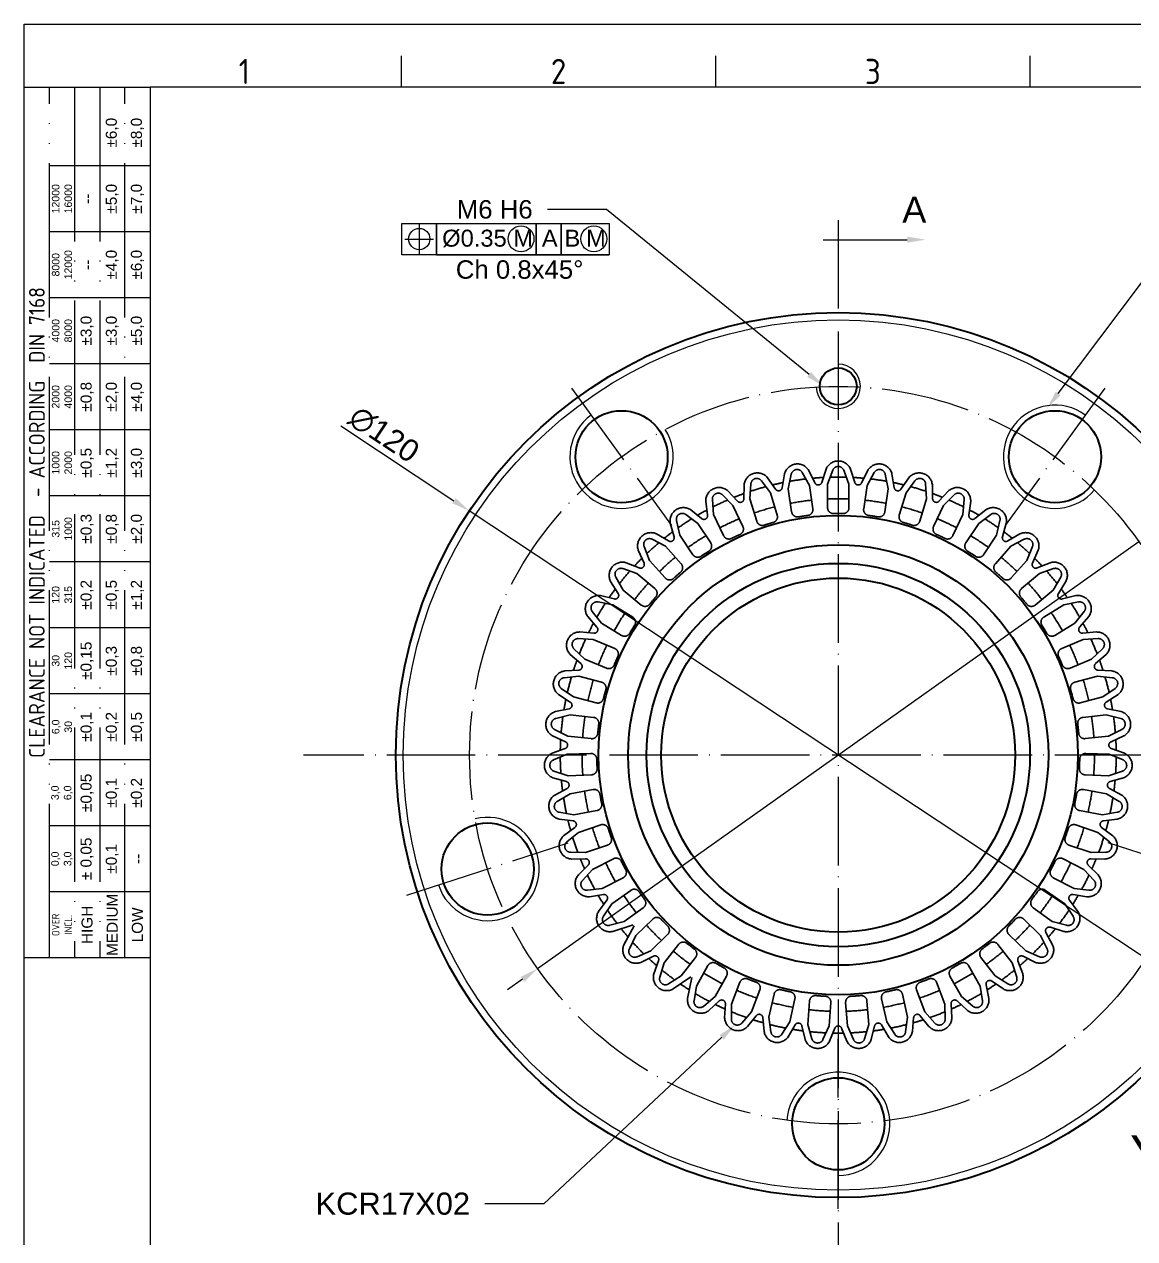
# Model space of a CAD drawing. Header units: millimetres. Extents: x 2471 to 2829, y 1129 to 1382.
# Drawn here: x 2470.8 to 2621.3, y 1217.2 to 1381.8 of the extents above; entities that cross this region are included whole.
import ezdxf
from ezdxf import colors
from ezdxf.entities.mleader import LeaderData, LeaderLine
from ezdxf.enums import TextEntityAlignment as Align
from ezdxf.math import Vec2, Vec3

# ---------------------------------------------------------------- set-up
doc = ezdxf.new("R2010")
doc.units = ezdxf.units.MM
for name, pattern in [('ACAD_ISO02W100', [15, 12, -3]), ('ACAD_ISO04W100', [30, 24, -3, 0, -3]), ('ACAD_ISO05W100', [33, 24, -3, 0, -3, 0, -3])]:
    doc.linetypes.add(name, pattern=pattern)
for name, color, linetype, lineweight in [('AM_0', 7, 'Continuous', 40), ('AM_4', 1, 'ACAD_ISO04W100', 25), ('AM_5', 3, 'Continuous', 25), ('AM_8', 40, 'ACAD_ISO02W100', 35), ('AM_BOR', 2, 'ACAD_ISO05W100', 35)]:
    doc.layers.add(name, color=color, linetype=linetype, lineweight=lineweight)
doc.styles.add('ACISOTS', font='isocp.shx', dxfattribs={"height": 1})
doc.styles.get("Standard").update_dxf_attribs({"font": 'arial.ttf'})
doc.dimstyles.new('ISO-25', dxfattribs={"dimtxt": 3, "dimasz": 2.5, "dimexe": 1.25, "dimexo": 0.625, "dimtad": 1, "dimtxsty": 'Standard', "dimcen": 2.5, "dimadec": 0, "dimazin": 0, "dimtfac": 1, "dimtmove": 0, "dimatfit": 3, "dimfxl": 1, "dimarcsym": 0})

# ---------------------------------------------------------------- blocks, each defined once
blk = doc.blocks.new('A3 ZTL')
for p, q in [((19.57, 280.82), (19.57, 9.78)), ((401.17, 280.82), (19.57, 280.82))]:
    blk.add_line(p, q)
at = {"layer": 'AM_BOR', "color": 135, "linetype": 'Continuous', "lineweight": 25}
for p, q in [((0, 0), (0, 290.61)), ((0, 290.61), (410.96, 290.61))]:
    blk.add_line(p, q, dxfattribs=at)
at = {"layer": 'AM_BOR', "color": 135, "lineweight": 25}
for p, q in [((58.71, 280.82), (58.71, 285.71)), ((107.63, 280.82), (107.63, 285.71)), ((156.56, 280.82), (156.56, 285.71)), ((3.91, 145.3), (3.91, 280.82)), ((7.83, 280.82), (7.83, 145.3)), ((11.74, 280.82), (11.74, 145.3)), ((15.66, 145.3), (15.66, 280.82)), ((19.57, 268.59), (3.91, 268.59)), ((19.57, 258.32), (3.91, 258.32)), ((19.57, 248.04), (3.91, 248.04)), ((19.57, 237.77), (3.91, 237.77)), ((19.57, 227.5), (3.91, 227.5)), ((19.57, 217.22), (3.91, 217.22)), ((19.57, 206.95), (3.91, 206.95)), ((19.57, 196.67), (3.91, 196.67)), ((19.57, 186.4), (3.91, 186.4)), ((19.57, 176.13), (3.91, 176.13)), ((19.57, 165.85), (3.91, 165.85)), ((19.57, 155.58), (3.91, 155.58))]:
    blk.add_line(p, q, dxfattribs=at)
blk.add_lwpolyline([(19.57, 145.3), (0, 145.3), (0, 280.82), (19.57, 280.82)], close=True, dxfattribs=at)
at = {"layer": 'AM_BOR', "color": 135, "lineweight": 25, "style": 'ACISOTS'}
for s, p in [('1', (34.25, 283.27)), ('2', (83.17, 283.27)), ('3', (132.09, 283.27))]:
    blk.add_text(s, height=3.91, dxfattribs=at).set_placement(p, align=Align.MIDDLE)
at = {"layer": 'AM_BOR', "color": 135, "lineweight": 25, "attachment_point": 5, "rotation": 90}
for s, insert, char_height, width in [('±6,0', (13.7, 273.73), 1.712, 10.274), ('±8,0', (17.61, 273.73), 1.712, 10.274), ('12000\\P16000', (5.87, 263.45), 1.174, 10.274), ('±5,0', (13.7, 263.45), 1.712, 10.274), ('±7,0', (17.61, 263.45), 1.712, 10.274), ('--', (9.78, 263.45), 1.712, 10.274), ('8000\\P12000', (5.87, 253.18), 1.174, 10.274), ('±4,0', (13.7, 253.18), 1.712, 10.274), ('±6,0', (17.61, 253.18), 1.712, 10.274), ('--', (9.78, 253.18), 1.712, 10.274), ('{\\Fisocp.shx|c0;CLEARANCE NOT INDICATED  - ACCORDING  DIN 7168}', (1.96, 213.06), 2.4462, 135.5186), ('4000\\P8000', (5.87, 242.91), 1.174, 10.274), ('±3,0', (9.78, 242.91), 1.712, 10.274), ('±3,0', (13.7, 242.91), 1.712, 10.274), ('±5,0', (17.61, 242.91), 1.712, 10.274), ('2000\\P4000', (5.87, 232.63), 1.174, 10.274), ('±0,8', (9.78, 232.63), 1.712, 10.274), ('±2,0', (13.7, 232.63), 1.712, 10.274), ('±4,0', (17.61, 232.63), 1.712, 10.274), ('1000\\P2000', (5.87, 222.36), 1.174, 10.274), ('±0,5', (9.78, 222.36), 1.712, 10.274), ('±1,2', (13.7, 222.36), 1.712, 10.274), ('±3,0', (17.61, 222.36), 1.712, 10.274), ('315\\P1000', (5.87, 212.08), 1.174, 10.274), ('±0,3', (9.78, 212.08), 1.712, 10.274), ('±0,8', (13.7, 212.08), 1.712, 10.274), ('±2,0', (17.61, 212.08), 1.712, 10.274), ('120\\P315', (5.87, 201.81), 1.174, 10.274), ('±0,2', (9.78, 201.81), 1.712, 10.274), ('±0,5', (13.7, 201.81), 1.712, 10.274), ('±1,2', (17.61, 201.81), 1.712, 10.274), ('30\\P120', (5.87, 191.54), 1.174, 10.274), ('±0,15', (9.78, 191.54), 1.712, 10.274), ('±0,3', (13.7, 191.54), 1.712, 10.274), ('±0,8', (17.61, 191.54), 1.712, 10.274), ('±0,1', (9.78, 181.26), 1.712, 10.274), ('±0,2', (13.7, 181.26), 1.712, 10.274), ('±0,5', (17.61, 181.26), 1.712, 10.274), ('6,0\\P30', (5.87, 181.26), 1.174, 10.274), ('3,0\\P6,0', (5.87, 170.99), 1.174, 10.274), ('±0,05', (9.78, 170.99), 1.712, 10.274), ('±0,1', (13.7, 170.99), 1.712, 10.274), ('±0,2', (17.61, 170.99), 1.712, 10.274), ('± 0,05', (9.78, 160.71), 1.712, 10.274), ('\\pt4.69206;±0,1', (13.7, 160.71), 1.7123, 10.274), ('0,0\\P3,0', (5.87, 160.71), 1.174, 10.274), ('--', (17.61, 160.71), 1.712, 10.274), ('MEDIUM', (13.7, 150.44), 1.712, 10.274), ('HIGH', (9.78, 150.44), 1.712, 10.274), ('LOW', (17.61, 150.44), 1.712, 10.274), ('{\\Fisocp.shx|c0;OVER\\PINCL.}', (5.87, 150.44), 1.1742, 10.274)]:
    blk.add_mtext(s, dxfattribs=dict(at, insert=insert, char_height=char_height, width=width))
blk = doc.blocks.new('*D11')
at = {"layer": 'AM_5', "color": 0, "lineweight": -2, "transparency": 16777216}
for p, q in [((2645.44, 1328.42), (2623.95, 1313.15)), ((2540.38, 1253.8), (2621.91, 1311.71)), ((2538.34, 1252.35), (2536.3, 1250.9))]:
    blk.add_line(p, q, dxfattribs=at)
at = {"layer": 'AM_5', "color": 0, "transparency": 16777216}
for points in [[(2623.71, 1313.49), (2624.19, 1312.81), (2621.91, 1311.71)], [(2538.1, 1252.69), (2538.58, 1252.01), (2540.38, 1253.8)]]:
    blk.add_solid(points, dxfattribs=at)
at = {"layer": 'Defpoints', "color": 0, "transparency": 16777216}
for p in [(2621.91, 1311.71), (2540.38, 1253.8)]:
    blk.add_point(p, dxfattribs=at)
at = {"layer": 'AM_5', "color": 0, "transparency": 16777216, "insert": (2639.6, 1327.02), "char_height": 3, "attachment_point": 5, "rotation": 35.3858}
blk.add_mtext('∅100', dxfattribs=at)
blk = doc.blocks.new('*D12')
at = {"layer": 'AM_5', "color": 0, "lineweight": -2, "transparency": 16777216}
for p, q in [((2513.67, 1327.42), (2529.03, 1317.25)), ((2631.17, 1249.63), (2531.11, 1315.87)), ((2633.26, 1248.25), (2635.34, 1246.87))]:
    blk.add_line(p, q, dxfattribs=at)
at = {"layer": 'AM_5', "color": 0, "transparency": 16777216}
for points in [[(2529.26, 1317.6), (2528.8, 1316.9), (2531.11, 1315.87)], [(2633.49, 1248.6), (2633.03, 1247.9), (2631.17, 1249.63)]]:
    blk.add_solid(points, dxfattribs=at)
at = {"layer": 'Defpoints', "color": 0, "transparency": 16777216}
for p in [(2531.11, 1315.87), (2631.17, 1249.63)]:
    blk.add_point(p, dxfattribs=at)
at = {"layer": 'AM_5', "color": 0, "transparency": 16777216, "insert": (2519.54, 1326.22), "char_height": 3, "attachment_point": 5, "rotation": 326.4952}
blk.add_mtext('∅120', dxfattribs=at)

msp = doc.modelspace()

# ---------------------------------------------------------------- linework, layer by layer
at = {"layer": 'AM_0'}
for centre, radius in [((2581.145, 1282.752), 60), ((2581.145, 1332.752), 2.5), ((2551.755, 1323.202), 6.25), ((2610.534, 1323.202), 6.25), ((2581.145, 1282.752), 32.5), ((2581.145, 1282.752), 28.5), ((2581.145, 1282.752), 26), ((2581.145, 1282.752), 24), ((2533.592, 1267.301), 6.25), ((2581.145, 1232.752), 6.25)]:
    msp.add_circle(centre, radius, dxfattribs=at)
at = {"layer": 'AM_4', "ltscale": 0.5}
for p, q in [((2581.145, 1355.29), (2581.145, 1210.213)), ((2544.989, 1332.515), (2558.522, 1313.89)), ((2617.3, 1332.515), (2603.768, 1313.89)), ((2773.524, 1282.752), (2508.606, 1282.752)), ((2522.644, 1263.744), (2544.54, 1270.858)), ((2639.645, 1263.744), (2617.75, 1270.858)), ((2581.145, 1221.24), (2581.145, 1244.263))]:
    msp.add_line(p, q, dxfattribs=at)
msp.add_circle((2581.145, 1282.752), 50, dxfattribs=at)
at = {"layer": 'AM_5'}
for p, q in [((2524.318, 1354.726), (2524.318, 1350.721)), ((2522.365, 1352.724), (2526.271, 1352.724)), ((2579.102, 1352.637), (2590.494, 1352.637)), ((2526.679, 1350.606), (2540.167, 1350.606)), ((2540.167, 1350.606), (2543.551, 1350.606)), ((2543.551, 1350.606), (2550.087, 1350.606))]:
    msp.add_line(p, q, dxfattribs=at)
for points in [[(2521.957, 1354.841), (2526.679, 1354.841), (2526.679, 1350.606), (2521.957, 1350.606)], [(2526.679, 1354.841), (2540.167, 1354.841), (2540.167, 1350.606), (2526.679, 1350.606)], [(2540.167, 1354.841), (2543.551, 1354.841), (2543.551, 1350.606), (2540.167, 1350.606)], [(2543.551, 1354.841), (2550.087, 1354.841), (2550.087, 1350.606), (2543.551, 1350.606)]]:
    msp.add_lwpolyline(points, close=True, dxfattribs=at)
for centre, radius in [((2524.318, 1352.724), 1.441), ((2538.126, 1352.751), 1.757), ((2547.994, 1352.751), 1.757), ((2581.145, 1282.752), 59)]:
    msp.add_circle(centre, radius, dxfattribs=at)
for centre, radius, start, end in [((2581.145, 1332.752), 3, 181.71913, 90), ((2610.534, 1323.202), 7, 54, 319.98601), ((2551.755, 1323.202), 7, 126, 31.98601), ((2533.592, 1267.301), 7, 198, 103.98601), ((2581.145, 1232.752), 7, 270, 175.98601)]:
    msp.add_arc(centre, radius, start, end, dxfattribs=at)
msp.add_solid([(2590.494, 1352.22), (2590.494, 1353.053), (2592.994, 1352.637)], dxfattribs=at)
at = {"layer": 'AM_8', "ltscale": 0.5}
for p, q in [((2573.856, 1320.877), (2573.544, 1319.003)), ((2574.363, 1318.871), (2574.779, 1320.851)), ((2577.232, 1319.293), (2576.264, 1321.07)), ((2577.14, 1321.36), (2577.979, 1319.656)), ((2579.485, 1321.532), (2578.903, 1319.724)), ((2579.695, 1319.473), (2580.394, 1321.372)), ((2582.595, 1319.473), (2581.895, 1321.372)), ((2582.804, 1321.532), (2583.386, 1319.724)), ((2585.149, 1321.36), (2584.31, 1319.656)), ((2585.057, 1319.293), (2586.025, 1321.07)), ((2587.926, 1318.871), (2587.51, 1320.851)), ((2588.433, 1320.877), (2588.745, 1319.003)), ((2568.383, 1319.41), (2568.347, 1317.51)), ((2569.177, 1317.498), (2569.299, 1319.518)), ((2571.954, 1318.334), (2570.737, 1319.951)), ((2571.561, 1320.366), (2572.639, 1318.802)), ((2577.232, 1319.293), (2577.695, 1316.149)), ((2579.695, 1319.473), (2579.695, 1316.295)), ((2582.595, 1319.473), (2582.595, 1316.295)), ((2585.057, 1319.293), (2584.594, 1316.149)), ((2590.728, 1320.366), (2589.65, 1318.802)), ((2590.336, 1318.334), (2591.552, 1319.951)), ((2593.113, 1317.498), (2592.99, 1319.518)), ((2593.906, 1319.41), (2593.943, 1317.51)), ((2564.245, 1315.385), (2564.072, 1317.402)), ((2566.871, 1316.616), (2565.432, 1318.039)), ((2566.187, 1318.57), (2567.481, 1317.179)), ((2569.177, 1317.498), (2570.092, 1314.455)), ((2571.954, 1318.334), (2572.869, 1315.291)), ((2574.363, 1318.871), (2574.826, 1315.727)), ((2587.926, 1318.871), (2587.463, 1315.727)), ((2590.336, 1318.334), (2589.42, 1315.291)), ((2593.113, 1317.498), (2592.197, 1314.455)), ((2596.103, 1318.57), (2594.808, 1317.179)), ((2595.418, 1316.616), (2596.858, 1318.039)), ((2598.044, 1315.385), (2598.217, 1317.402)), ((2561.131, 1316.01), (2562.614, 1314.823)), ((2563.182, 1317.161), (2563.422, 1315.277)), ((2566.871, 1316.616), (2568.22, 1313.739)), ((2595.418, 1316.616), (2594.07, 1313.739)), ((2599.108, 1317.161), (2598.867, 1315.277)), ((2601.158, 1316.01), (2599.675, 1314.823)), ((2558.363, 1314.179), (2558.875, 1312.35)), ((2559.674, 1312.577), (2559.209, 1314.547)), ((2562.092, 1314.177), (2560.461, 1315.375)), ((2562.092, 1314.177), (2563.846, 1311.527)), ((2564.245, 1315.385), (2565.594, 1312.508)), ((2581.779, 1315.495), (2581.787, 1315.495)), ((2598.044, 1315.385), (2596.695, 1312.508)), ((2600.197, 1314.177), (2598.444, 1311.527)), ((2600.197, 1314.177), (2601.828, 1315.375)), ((2602.616, 1312.577), (2603.08, 1314.547)), ((2603.926, 1314.179), (2603.414, 1312.35)), ((2556.502, 1312.741), (2558.142, 1311.783)), ((2559.674, 1312.577), (2561.427, 1309.927)), ((2602.616, 1312.577), (2600.862, 1309.927)), ((2605.788, 1312.741), (2604.148, 1311.783)), ((2555.56, 1309.133), (2554.814, 1311.014)), ((2557.72, 1311.068), (2555.932, 1312.016)), ((2557.72, 1311.068), (2559.84, 1308.702)), ((2604.57, 1311.068), (2602.449, 1308.702)), ((2604.57, 1311.068), (2606.358, 1312.016)), ((2606.729, 1309.133), (2607.476, 1311.014)), ((2554.03, 1310.527), (2554.803, 1308.792)), ((2555.56, 1309.133), (2557.68, 1306.766)), ((2606.729, 1309.133), (2604.609, 1306.766)), ((2608.259, 1310.527), (2607.486, 1308.792)), ((2553.846, 1307.356), (2551.94, 1308.033)), ((2552.398, 1308.834), (2554.16, 1308.124)), ((2609.892, 1308.834), (2608.13, 1308.124)), ((2608.443, 1307.356), (2610.35, 1308.033)), ((2550.275, 1306.283), (2551.292, 1304.679)), ((2551.991, 1305.127), (2550.979, 1306.879)), ((2553.846, 1307.356), (2556.289, 1305.323)), ((2608.443, 1307.356), (2606, 1305.323)), ((2610.298, 1305.127), (2611.31, 1306.879)), ((2612.014, 1306.283), (2610.997, 1304.679)), ((2548.906, 1304.37), (2550.753, 1303.925)), ((2551.991, 1305.127), (2554.434, 1303.094)), ((2610.298, 1305.127), (2607.855, 1303.094)), ((2613.383, 1304.37), (2611.536, 1303.925)), ((2550.555, 1303.119), (2548.57, 1303.511)), ((2550.555, 1303.119), (2553.267, 1301.464)), ((2611.734, 1303.119), (2609.022, 1301.464)), ((2611.734, 1303.119), (2613.719, 1303.511)), ((2547.178, 1301.537), (2548.418, 1300.099)), ((2549.044, 1300.644), (2547.788, 1302.23)), ((2613.245, 1300.644), (2614.502, 1302.23)), ((2615.112, 1301.537), (2613.871, 1300.099)), ((2546.102, 1299.446), (2547.994, 1299.274)), ((2549.044, 1300.644), (2551.757, 1298.988)), ((2613.245, 1300.644), (2610.533, 1298.988)), ((2616.187, 1299.446), (2614.295, 1299.274)), ((2547.915, 1298.448), (2545.894, 1298.547)), ((2547.915, 1298.448), (2550.84, 1297.205)), ((2614.374, 1298.448), (2611.449, 1297.205)), ((2614.374, 1298.448), (2616.395, 1298.547)), ((2544.804, 1296.392), (2546.241, 1295.149)), ((2546.781, 1295.779), (2545.307, 1297.165)), ((2615.508, 1295.779), (2616.982, 1297.165)), ((2617.485, 1296.392), (2616.048, 1295.149)), ((2546.781, 1295.779), (2549.706, 1294.536)), ((2615.508, 1295.779), (2612.584, 1294.536)), ((2545.984, 1293.442), (2543.97, 1293.246)), ((2544.045, 1294.166), (2545.942, 1294.271)), ((2545.984, 1293.442), (2549.058, 1292.639)), ((2616.305, 1293.442), (2613.231, 1292.639)), ((2616.305, 1293.442), (2618.319, 1293.246)), ((2618.244, 1294.166), (2616.348, 1294.271)), ((2545.251, 1290.637), (2543.59, 1291.794)), ((2617.039, 1290.637), (2618.699, 1291.794)), ((2543.206, 1290.955), (2544.808, 1289.935)), ((2545.251, 1290.637), (2548.325, 1289.833)), ((2617.039, 1290.637), (2613.964, 1289.833)), ((2619.084, 1290.955), (2617.482, 1289.935)), ((2542.778, 1288.642), (2544.639, 1289.023)), ((2544.802, 1288.209), (2542.838, 1287.722)), ((2544.802, 1288.209), (2547.961, 1287.862)), ((2617.487, 1288.209), (2614.329, 1287.862)), ((2617.487, 1288.209), (2619.451, 1287.722)), ((2619.511, 1288.642), (2617.65, 1289.023)), ((2544.485, 1285.327), (2542.674, 1286.229)), ((2617.804, 1285.327), (2619.615, 1286.229)), ((2542.415, 1285.344), (2544.149, 1284.567)), ((2544.485, 1285.327), (2547.644, 1284.979)), ((2617.804, 1285.327), (2614.646, 1284.979)), ((2619.874, 1285.344), (2618.14, 1284.567)), ((2542.33, 1282.994), (2544.115, 1283.641)), ((2544.395, 1282.859), (2542.523, 1282.091)), ((2544.395, 1282.859), (2547.57, 1282.976)), ((2617.894, 1282.859), (2614.719, 1282.976)), ((2617.894, 1282.859), (2619.766, 1282.091)), ((2619.96, 1282.994), (2618.174, 1283.641)), ((2542.451, 1279.677), (2544.279, 1279.162)), ((2544.501, 1279.961), (2542.578, 1280.591)), ((2544.501, 1279.961), (2547.676, 1280.077)), ((2617.789, 1279.961), (2614.613, 1280.077)), ((2617.789, 1279.961), (2619.712, 1280.591)), ((2619.839, 1279.677), (2618.01, 1279.162)), ((2542.708, 1277.339), (2544.38, 1278.24)), ((2544.771, 1277.508), (2547.896, 1278.085)), ((2617.519, 1277.508), (2614.394, 1278.085)), ((2619.581, 1277.339), (2617.909, 1278.24)), ((2544.771, 1277.508), (2543.03, 1276.475)), ((2617.519, 1277.508), (2619.259, 1276.475)), ((2545.297, 1274.656), (2543.303, 1274.999)), ((2545.297, 1274.656), (2548.422, 1275.233)), ((2616.992, 1274.656), (2613.867, 1275.233)), ((2616.992, 1274.656), (2618.986, 1274.999)), ((2543.311, 1274.076), (2545.195, 1273.832)), ((2543.906, 1271.801), (2545.429, 1272.935)), ((2545.922, 1272.267), (2548.929, 1273.293)), ((2616.367, 1272.267), (2613.36, 1273.293)), ((2618.384, 1271.801), (2616.86, 1272.935)), ((2618.978, 1274.076), (2617.095, 1273.832)), ((2545.922, 1272.267), (2544.351, 1270.992)), ((2616.367, 1272.267), (2617.939, 1270.992)), ((2546.858, 1269.523), (2549.866, 1270.549)), ((2615.431, 1269.523), (2612.424, 1270.549)), ((2546.858, 1269.523), (2544.835, 1269.571)), ((2544.977, 1268.66), (2546.876, 1268.693)), ((2547.824, 1267.251), (2550.65, 1268.704)), ((2614.466, 1267.251), (2611.639, 1268.704)), ((2617.312, 1268.66), (2615.413, 1268.693)), ((2615.431, 1269.523), (2617.454, 1269.571)), ((2545.897, 1266.495), (2547.239, 1267.84)), ((2547.824, 1267.251), (2546.455, 1265.76)), ((2614.466, 1267.251), (2615.834, 1265.76)), ((2616.392, 1266.495), (2615.05, 1267.84)), ((2549.15, 1264.671), (2547.141, 1264.425)), ((2549.15, 1264.671), (2551.976, 1266.124)), ((2613.139, 1264.671), (2610.313, 1266.124)), ((2613.139, 1264.671), (2615.148, 1264.425)), ((2547.414, 1263.544), (2549.289, 1263.853)), ((2548.639, 1261.536), (2549.771, 1263.062)), ((2550.436, 1262.564), (2553.02, 1264.413)), ((2611.853, 1262.564), (2609.269, 1264.413)), ((2613.65, 1261.536), (2612.518, 1263.062)), ((2614.875, 1263.544), (2613.001, 1263.853)), ((2550.436, 1262.564), (2549.298, 1260.891)), ((2552.123, 1260.206), (2554.708, 1262.055)), ((2610.166, 1260.206), (2607.582, 1262.055)), ((2611.853, 1262.564), (2612.991, 1260.891)), ((2552.123, 1260.206), (2550.172, 1259.67)), ((2553.702, 1258.308), (2555.99, 1260.514)), ((2608.587, 1258.308), (2606.299, 1260.514)), ((2610.166, 1260.206), (2612.117, 1259.67)), ((2550.57, 1258.837), (2553.34, 1259.723)), ((2552.075, 1257.03), (2553.449, 1259.592)), ((2553.702, 1258.308), (2552.821, 1256.487)), ((2555.715, 1256.22), (2558.003, 1258.426)), ((2606.574, 1256.22), (2604.286, 1258.426)), ((2608.587, 1258.308), (2609.468, 1256.487)), ((2610.214, 1257.03), (2609.317, 1258.704)), ((2611.719, 1258.837), (2609.91, 1259.416)), ((2557.554, 1254.573), (2559.496, 1257.088)), ((2604.735, 1254.573), (2602.793, 1257.088)), ((2555.715, 1256.22), (2553.863, 1255.406)), ((2554.378, 1254.641), (2556.084, 1255.477)), ((2556.13, 1253.071), (2556.774, 1254.858)), ((2559.849, 1252.801), (2561.791, 1255.316)), ((2602.44, 1252.801), (2600.498, 1255.316)), ((2606.16, 1253.071), (2605.515, 1254.858)), ((2607.911, 1254.641), (2606.205, 1255.477)), ((2606.574, 1256.22), (2608.426, 1255.406)), ((2557.554, 1254.573), (2556.947, 1252.643)), ((2561.908, 1251.438), (2563.463, 1254.209)), ((2600.381, 1251.438), (2598.826, 1254.209)), ((2604.735, 1254.573), (2605.342, 1252.643)), ((2559.849, 1252.801), (2558.135, 1251.725)), ((2558.756, 1251.043), (2561.153, 1252.689)), ((2560.718, 1249.745), (2561.296, 1252.595)), ((2564.437, 1250.019), (2565.992, 1252.79)), ((2566.672, 1248.971), (2567.807, 1251.939)), ((2595.617, 1248.971), (2594.482, 1251.939)), ((2597.852, 1250.019), (2596.297, 1252.79)), ((2601.571, 1249.745), (2601.194, 1251.607)), ((2603.533, 1251.043), (2601.967, 1252.118)), ((2602.44, 1252.801), (2604.154, 1251.725)), ((2561.908, 1251.438), (2561.589, 1249.44)), ((2564.437, 1250.019), (2562.898, 1248.705)), ((2569.381, 1247.935), (2570.516, 1250.903)), ((2571.745, 1247.224), (2572.436, 1250.326)), ((2590.544, 1247.224), (2589.853, 1250.326)), ((2592.908, 1247.935), (2591.773, 1250.903)), ((2597.852, 1250.019), (2599.391, 1248.705)), ((2600.381, 1251.438), (2600.701, 1249.44)), ((2563.612, 1248.121), (2565.004, 1249.413)), ((2565.741, 1247.123), (2565.844, 1249.02)), ((2566.672, 1248.971), (2566.647, 1246.948)), ((2574.576, 1246.593), (2575.267, 1249.695)), ((2577.018, 1246.234), (2577.25, 1249.403)), ((2579.91, 1246.022), (2580.142, 1249.192)), ((2582.379, 1246.022), (2582.147, 1249.192)), ((2585.271, 1246.234), (2585.039, 1249.403)), ((2587.714, 1246.593), (2587.023, 1249.695)), ((2595.617, 1248.971), (2595.642, 1246.948)), ((2596.548, 1247.123), (2596.446, 1249.02)), ((2598.677, 1248.121), (2597.285, 1249.413)), ((2569.381, 1247.935), (2568.049, 1246.412)), ((2568.841, 1245.937), (2570.03, 1247.418)), ((2571.093, 1245.26), (2570.918, 1247.151)), ((2571.745, 1247.224), (2572.015, 1245.219)), ((2574.576, 1246.593), (2573.48, 1244.892)), ((2587.714, 1246.593), (2588.809, 1244.892)), ((2590.544, 1247.224), (2590.275, 1245.219)), ((2591.196, 1245.26), (2591.371, 1247.151)), ((2593.448, 1245.937), (2592.259, 1247.418)), ((2592.908, 1247.935), (2594.24, 1246.412)), ((2574.332, 1244.538), (2575.293, 1246.177)), ((2576.659, 1244.196), (2576.211, 1246.042)), ((2577.018, 1246.234), (2577.577, 1244.289)), ((2579.91, 1246.022), (2579.074, 1244.18)), ((2579.969, 1243.954), (2580.681, 1245.714)), ((2582.32, 1243.954), (2581.608, 1245.714)), ((2582.379, 1246.022), (2583.215, 1244.18)), ((2585.271, 1246.234), (2584.712, 1244.289)), ((2585.63, 1244.196), (2586.079, 1246.042)), ((2587.957, 1244.538), (2586.996, 1246.177))]:
    msp.add_line(p, q, dxfattribs=at)
for centre, radius, start, end in [((2581.145, 1320.834), 1.8, 22.79777, 157.20223), ((2570.173, 1319.22), 1.8, 39.54195, 173.94642), ((2575.6, 1320.429), 1.8, 31.16986, 165.57432), ((2575.562, 1320.687), 0.8, 28.58966, 168.15453), ((2581.145, 1321.095), 0.8, 20.21757, 159.78243), ((2586.69, 1320.429), 1.8, 14.42568, 148.83014), ((2586.728, 1320.687), 0.8, 11.84547, 151.41034), ((2592.116, 1319.22), 1.8, 6.05358, 140.45804), ((2564.98, 1317.234), 1.8, 47.91405, 182.31851), ((2581.145, 1282.752), 37.7, 105.07909, 108.40928), ((2570.098, 1319.47), 0.8, 36.96175, 176.52662), ((2581.145, 1282.752), 37.7, 101.45045, 103.66582), ((2581.145, 1282.752), 37.7, 96.707, 100.03719), ((2581.145, 1282.752), 37.7, 93.07836, 95.29373), ((2578.427, 1319.877), 0.5, 206.21069, 342.1614), ((2581.145, 1282.752), 37.7, 88.3349, 91.6651), ((2581.145, 1282.752), 37.7, 84.70627, 86.92164), ((2583.862, 1319.877), 0.5, 197.8386, 333.78931), ((2581.145, 1282.752), 37.7, 79.96281, 83.293), ((2581.145, 1282.752), 37.7, 76.33418, 78.54955), ((2581.145, 1282.752), 37.7, 71.59072, 74.92091), ((2592.191, 1319.47), 0.8, 3.47338, 143.03825), ((2597.309, 1317.234), 1.8, 357.68149, 132.08595), ((2564.869, 1317.47), 0.8, 45.33385, 184.89871), ((2581.145, 1282.752), 37.7, 109.82255, 112.03792), ((2567.847, 1317.52), 0.5, 222.95488, 358.90559), ((2573.051, 1319.086), 0.5, 214.58279, 350.53349), ((2581.145, 1282.752), 34.75, 87.60855, 92.39145), ((2589.238, 1319.086), 0.5, 189.46651, 325.41721), ((2581.145, 1282.752), 37.7, 67.96208, 70.17745), ((2594.442, 1317.52), 0.5, 181.09441, 317.04512), ((2597.42, 1317.47), 0.8, 355.10129, 134.66615), ((2560.132, 1314.513), 1.8, 56.28614, 190.6906), ((2581.145, 1282.752), 37.7, 118.19464, 120.41001), ((2581.145, 1282.752), 37.7, 113.45118, 116.78138), ((2581.145, 1282.752), 34.75, 104.35273, 109.13564), ((2581.145, 1282.752), 34.75, 95.98064, 100.76355), ((2575.618, 1315.843), 0.8, 188.37209, 279.48221), ((2576.904, 1316.032), 0.8, 277.26197, 8.37209), ((2580.495, 1316.295), 0.8, 180, 271.11012), ((2581.795, 1316.295), 0.8, 268.88988, 0), ((2585.386, 1316.032), 0.8, 171.62791, 262.73803), ((2581.145, 1282.752), 34.75, 79.23645, 84.01936), ((2586.672, 1315.843), 0.8, 260.51779, 351.62791), ((2581.145, 1282.752), 34.75, 70.86436, 75.64727), ((2581.145, 1282.752), 37.7, 63.21862, 66.54882), ((2581.145, 1282.752), 37.7, 59.58999, 61.80536), ((2602.158, 1314.513), 1.8, 349.3094, 123.71386), ((2559.988, 1314.73), 0.8, 53.70594, 193.27081), ((2581.145, 1282.752), 37.7, 121.82328, 125.15347), ((2562.926, 1315.213), 0.5, 231.32697, 7.27768), ((2581.145, 1282.752), 34.75, 112.72483, 117.50773), ((2570.858, 1314.686), 0.8, 196.74419, 287.85431), ((2581.145, 1282.752), 32.75, 105.63406, 107.85431), ((2572.103, 1315.06), 0.8, 285.63406, 16.74419), ((2581.145, 1282.752), 32.75, 97.26197, 99.48221), ((2581.145, 1282.752), 32.75, 88.88988, 91.11012), ((2581.145, 1282.752), 32.75, 80.51779, 82.73803), ((2590.186, 1315.06), 0.8, 163.25581, 254.36594), ((2581.145, 1282.752), 32.75, 72.14569, 74.36594), ((2591.431, 1314.686), 0.8, 252.14569, 343.25581), ((2581.145, 1282.752), 34.75, 62.49227, 67.27517), ((2599.363, 1315.213), 0.5, 172.72232, 308.67303), ((2581.145, 1282.752), 37.7, 54.84653, 58.17672), ((2602.301, 1314.73), 0.8, 346.72919, 126.29406), ((2555.731, 1311.115), 1.8, 64.65823, 199.0627), ((2581.145, 1282.752), 37.7, 126.56673, 128.7821), ((2581.145, 1282.752), 34.75, 121.09692, 125.87983), ((2566.318, 1312.848), 0.8, 205.11628, 296.2264), ((2581.145, 1282.752), 32.75, 114.00616, 116.2264), ((2567.495, 1313.4), 0.8, 294.00616, 25.11628), ((2594.794, 1313.4), 0.8, 154.88372, 245.99384), ((2581.145, 1282.752), 32.75, 63.7736, 65.99384), ((2595.971, 1312.848), 0.8, 243.7736, 334.88372), ((2581.145, 1282.752), 34.75, 54.12017, 58.90308), ((2581.145, 1282.752), 37.7, 51.2179, 53.43327), ((2606.558, 1311.115), 1.8, 340.9373, 115.34177), ((2555.557, 1311.309), 0.8, 62.07803, 201.6429), ((2581.145, 1282.752), 37.7, 130.19537, 133.52556), ((2558.394, 1312.215), 0.5, 239.69906, 15.64977), ((2563.178, 1311.086), 0.8, 302.37825, 33.48837), ((2599.111, 1311.086), 0.8, 146.51163, 237.62175), ((2603.895, 1312.215), 0.5, 164.35023, 300.30094), ((2581.145, 1282.752), 37.7, 46.47444, 49.80463), ((2606.732, 1311.309), 0.8, 338.3571, 117.92197), ((2581.145, 1282.752), 37.7, 134.93883, 137.1542), ((2581.145, 1282.752), 34.75, 129.46901, 134.25192), ((2562.094, 1310.368), 0.8, 213.48837, 304.59849), ((2581.145, 1282.752), 32.75, 122.37825, 124.59849), ((2581.145, 1282.752), 32.75, 55.40151, 57.62175), ((2600.195, 1310.368), 0.8, 235.40151, 326.51163), ((2581.145, 1282.752), 34.75, 45.74808, 50.53099), ((2581.145, 1282.752), 37.7, 42.8458, 45.06117), ((2551.872, 1307.112), 1.8, 73.03033, 207.43479), ((2551.672, 1307.279), 0.8, 70.45012, 210.01499), ((2581.145, 1282.752), 37.7, 138.56746, 141.89765), ((2554.346, 1308.588), 0.5, 248.07116, 24.02187), ((2581.145, 1282.752), 32.75, 130.75034, 132.97059), ((2559.244, 1308.168), 0.8, 310.75034, 41.86047), ((2603.045, 1308.168), 0.8, 138.13953, 229.24966), ((2581.145, 1282.752), 32.75, 47.02941, 49.24966), ((2607.943, 1308.588), 0.5, 155.97813, 291.92884), ((2581.145, 1282.752), 37.7, 38.10235, 41.43254), ((2610.417, 1307.112), 1.8, 332.56521, 106.96967), ((2610.617, 1307.279), 0.8, 329.98501, 109.54988), ((2581.145, 1282.752), 34.75, 137.8411, 142.62401), ((2558.276, 1307.3), 0.8, 221.86047, 312.97059), ((2604.013, 1307.3), 0.8, 227.02941, 318.13953), ((2581.145, 1282.752), 34.75, 37.37599, 42.1589), ((2548.637, 1302.59), 1.8, 81.40242, 215.80688), ((2581.145, 1282.752), 37.7, 143.31092, 145.52629), ((2550.87, 1304.411), 0.5, 256.44325, 32.39396), ((2555.777, 1304.708), 0.8, 319.12244, 50.23256), ((2606.512, 1304.708), 0.8, 129.76744, 220.87756), ((2611.419, 1304.411), 0.5, 147.60604, 283.55675), ((2581.145, 1282.752), 37.7, 34.47371, 36.68908), ((2613.652, 1302.59), 1.8, 324.19312, 98.59758), ((2548.415, 1302.726), 0.8, 78.82222, 218.38708), ((2581.145, 1282.752), 37.7, 146.93955, 150.26975), ((2554.946, 1303.709), 0.8, 230.23256, 321.34268), ((2581.145, 1282.752), 32.75, 139.12244, 141.34268), ((2581.145, 1282.752), 32.75, 38.65732, 40.87756), ((2607.344, 1303.709), 0.8, 218.65732, 309.76744), ((2581.145, 1282.752), 37.7, 29.73025, 33.06045), ((2613.875, 1302.726), 0.8, 321.61291, 101.17778), ((2581.145, 1282.752), 34.75, 146.2132, 150.9961), ((2552.851, 1300.781), 0.8, 327.49453, 58.60465), ((2609.439, 1300.781), 0.8, 121.39535, 212.50547), ((2581.145, 1282.752), 34.75, 29.0039, 33.7868), ((2546.095, 1297.646), 1.8, 89.77451, 224.17898), ((2581.145, 1282.752), 37.7, 151.68301, 153.89838), ((2548.039, 1299.772), 0.5, 264.81534, 40.76605), ((2552.173, 1299.671), 0.8, 238.60465, 329.71477), ((2581.145, 1282.752), 32.75, 147.49453, 149.71477), ((2581.145, 1282.752), 32.75, 30.28523, 32.50547), ((2610.116, 1299.671), 0.8, 210.28523, 301.39535), ((2614.25, 1299.772), 0.5, 139.23395, 275.18466), ((2581.145, 1282.752), 37.7, 26.10162, 28.31699), ((2616.194, 1297.646), 1.8, 315.82102, 90.22549), ((2545.855, 1297.748), 0.8, 87.19431, 226.75918), ((2581.145, 1282.752), 37.7, 155.31165, 158.64184), ((2581.145, 1282.752), 34.75, 154.58529, 159.3682), ((2581.145, 1282.752), 34.75, 20.6318, 25.41471), ((2581.145, 1282.752), 37.7, 21.35816, 24.68835), ((2616.434, 1297.748), 0.8, 313.24082, 92.80569), ((2581.145, 1282.752), 32.75, 155.86662, 158.08687), ((2550.527, 1296.469), 0.8, 335.86662, 66.97674), ((2611.762, 1296.469), 0.8, 113.02326, 204.13338), ((2581.145, 1282.752), 32.75, 21.91313, 24.13338), ((2581.145, 1282.752), 37.7, 160.05511, 162.27048), ((2545.914, 1294.771), 0.5, 273.18744, 49.13814), ((2550.019, 1295.272), 0.8, 246.97674, 338.08687), ((2612.271, 1295.272), 0.8, 201.91313, 293.02326), ((2616.376, 1294.771), 0.5, 130.86186, 266.81256), ((2581.145, 1282.752), 37.7, 17.72952, 19.94489), ((2544.3, 1292.384), 1.8, 98.14661, 232.55107), ((2544.048, 1292.45), 0.8, 95.5664, 235.13127), ((2581.145, 1282.752), 37.7, 163.68374, 167.01393), ((2581.145, 1282.752), 34.75, 162.95738, 167.74029), ((2581.145, 1282.752), 34.75, 12.25971, 17.04262), ((2581.145, 1282.752), 37.7, 12.98607, 16.31626), ((2617.989, 1292.384), 1.8, 307.44893, 81.85339), ((2618.242, 1292.45), 0.8, 304.86873, 84.4336), ((2548.856, 1291.865), 0.8, 344.23872, 75.34884), ((2581.145, 1282.752), 32.75, 164.23872, 166.45896), ((2613.433, 1291.865), 0.8, 104.65116, 195.76128), ((2581.145, 1282.752), 32.75, 13.54104, 15.76128), ((2581.145, 1282.752), 37.7, 168.4272, 170.64257), ((2544.539, 1289.513), 0.5, 281.55953, 57.51024), ((2548.527, 1290.607), 0.8, 255.34884, 346.45896), ((2613.762, 1290.607), 0.8, 193.54104, 284.65116), ((2617.75, 1289.513), 0.5, 122.48976, 258.44047), ((2581.145, 1282.752), 37.7, 9.35743, 11.5728), ((2543.29, 1286.917), 1.8, 106.5187, 240.92316), ((2581.145, 1282.752), 37.7, 172.05583, 175.38603), ((2581.145, 1282.752), 34.75, 171.32948, 176.11238), ((2547.873, 1287.066), 0.8, 352.61081, 83.72093), ((2614.416, 1287.066), 0.8, 96.27907, 187.38919), ((2581.145, 1282.752), 34.75, 3.88762, 8.67052), ((2581.145, 1282.752), 37.7, 4.61397, 7.94417), ((2618.999, 1286.917), 1.8, 299.07684, 73.4813), ((2543.031, 1286.945), 0.8, 103.9385, 243.50336), ((2581.145, 1282.752), 32.75, 172.61081, 174.83105), ((2581.145, 1282.752), 32.75, 5.16895, 7.38919), ((2619.258, 1286.945), 0.8, 296.49664, 76.0615), ((2581.145, 1282.752), 37.7, 176.79929, 179.01466), ((2543.945, 1284.111), 0.5, 289.93162, 65.88233), ((2547.731, 1285.774), 0.8, 263.72093, 354.83105), ((2614.558, 1285.774), 0.8, 185.16895, 276.27907), ((2618.344, 1284.111), 0.5, 114.11767, 250.06838), ((2581.145, 1282.752), 37.7, 0.98534, 3.20071), ((2543.087, 1281.361), 1.8, 114.89079, 249.29525), ((2581.145, 1282.752), 34.75, 179.70157, 184.48448), ((2547.6, 1282.176), 0.8, 0.9829, 92.09302), ((2614.69, 1282.176), 0.8, 87.90698, 179.0171), ((2581.145, 1282.752), 34.75, 355.51552, 0.29843), ((2619.202, 1281.361), 1.8, 290.70475, 65.10921), ((2542.826, 1281.351), 0.8, 112.31059, 251.87546), ((2581.145, 1282.752), 37.7, 180.42793, 183.75812), ((2581.145, 1282.752), 32.75, 180.9829, 183.20315), ((2581.145, 1282.752), 32.75, 356.79685, 359.0171), ((2581.145, 1282.752), 37.7, 356.24188, 359.57207), ((2619.463, 1281.351), 0.8, 288.12454, 67.68941), ((2547.647, 1280.877), 0.8, 272.09302, 3.20315), ((2614.642, 1280.877), 0.8, 176.79685, 267.90698), ((2581.145, 1282.752), 37.7, 185.17138, 187.38675), ((2544.143, 1278.68), 0.5, 298.30372, 74.25442), ((2581.145, 1282.752), 34.75, 188.07366, 192.85657), ((2548.041, 1277.298), 0.8, 9.35499, 100.46512), ((2614.248, 1277.298), 0.8, 79.53488, 170.64501), ((2581.145, 1282.752), 34.75, 347.14343, 351.92634), ((2618.146, 1278.68), 0.5, 105.74558, 241.69628), ((2581.145, 1282.752), 37.7, 352.61325, 354.82862), ((2543.695, 1275.834), 1.8, 123.26289, 257.66735), ((2543.439, 1275.787), 0.8, 120.68268, 260.24755), ((2581.145, 1282.752), 37.7, 188.80002, 192.13021), ((2581.145, 1282.752), 32.75, 189.35499, 191.57524), ((2581.145, 1282.752), 32.75, 348.42476, 350.64501), ((2581.145, 1282.752), 37.7, 347.86979, 351.19998), ((2618.594, 1275.834), 1.8, 282.33265, 56.73711), ((2618.851, 1275.787), 0.8, 279.75245, 59.31732), ((2548.277, 1276.02), 0.8, 280.46512, 11.57524), ((2614.012, 1276.02), 0.8, 168.42476, 259.53488), ((2581.145, 1282.752), 37.7, 193.54348, 195.75885), ((2545.13, 1273.336), 0.5, 306.67581, 82.62652), ((2581.145, 1282.752), 34.75, 196.44576, 201.22866), ((2549.188, 1272.536), 0.8, 17.72709, 108.83721), ((2613.102, 1272.536), 0.8, 71.16279, 162.27291), ((2581.145, 1282.752), 34.75, 338.77134, 343.55424), ((2617.159, 1273.336), 0.5, 97.37348, 233.32419), ((2581.145, 1282.752), 37.7, 344.24115, 346.45652), ((2545.101, 1270.455), 1.8, 131.63498, 266.03944), ((2581.145, 1282.752), 37.7, 197.17211, 200.50231), ((2549.607, 1271.306), 0.8, 288.83721, 19.94733), ((2581.145, 1282.752), 32.75, 197.72709, 199.94733), ((2612.682, 1271.306), 0.8, 160.05267, 251.16279), ((2581.145, 1282.752), 32.75, 340.05267, 342.27291), ((2581.145, 1282.752), 37.7, 339.49769, 342.82789), ((2617.188, 1270.455), 1.8, 273.96056, 48.36502), ((2544.855, 1270.371), 0.8, 129.05478, 268.61964), ((2617.435, 1270.371), 0.8, 271.38036, 50.94522), ((2581.145, 1282.752), 37.7, 201.91557, 204.13094), ((2546.885, 1268.193), 0.5, 315.0479, 90.99861), ((2581.145, 1282.752), 34.75, 204.81785, 209.60076), ((2551.016, 1267.992), 0.8, 26.09918, 117.2093), ((2581.145, 1282.752), 32.75, 206.09918, 208.31942), ((2581.145, 1282.752), 32.75, 331.68058, 333.90082), ((2611.274, 1267.992), 0.8, 62.7907, 153.90082), ((2581.145, 1282.752), 34.75, 330.39924, 335.18215), ((2615.404, 1268.193), 0.5, 89.00139, 224.9521), ((2581.145, 1282.752), 37.7, 335.86906, 338.08443), ((2547.276, 1265.338), 1.8, 140.00707, 274.41153), ((2581.145, 1282.752), 37.7, 205.54421, 208.8744), ((2551.61, 1266.836), 0.8, 297.2093, 28.31942), ((2610.679, 1266.836), 0.8, 151.68058, 242.7907), ((2581.145, 1282.752), 37.7, 331.1256, 334.45579), ((2615.013, 1265.338), 1.8, 265.58847, 39.99293), ((2547.044, 1265.219), 0.8, 137.42687, 276.99174), ((2615.245, 1265.219), 0.8, 263.00826, 42.57313), ((2581.145, 1282.752), 37.7, 210.28766, 212.50303), ((2549.37, 1263.36), 0.5, 323.42, 99.3707), ((2581.145, 1282.752), 34.75, 213.18994, 217.97285), ((2553.486, 1263.763), 0.8, 34.47127, 125.5814), ((2581.145, 1282.752), 32.75, 214.47127, 216.69152), ((2554.242, 1262.705), 0.8, 305.5814, 36.69152), ((2608.047, 1262.705), 0.8, 143.30848, 234.4186), ((2581.145, 1282.752), 32.75, 323.30848, 325.52873), ((2608.804, 1263.763), 0.8, 54.4186, 145.52873), ((2581.145, 1282.752), 34.75, 322.02715, 326.81006), ((2612.919, 1263.36), 0.5, 80.6293, 216.58), ((2581.145, 1282.752), 37.7, 327.49697, 329.71234), ((2550.172, 1260.593), 1.8, 148.37916, 282.78363), ((2581.145, 1282.752), 37.7, 213.9163, 217.24649), ((2581.145, 1282.752), 37.7, 322.75351, 326.0837), ((2612.117, 1260.593), 1.8, 257.21637, 31.62084), ((2549.96, 1260.441), 0.8, 145.79896, 285.36383), ((2556.545, 1259.938), 0.8, 42.84337, 133.95349), ((2581.145, 1282.752), 32.75, 222.84337, 225.06361), ((2581.145, 1282.752), 32.75, 314.93639, 317.15663), ((2605.744, 1259.938), 0.8, 46.04651, 137.15663), ((2612.329, 1260.441), 0.8, 254.63617, 34.20104), ((2581.145, 1282.752), 37.7, 218.65976, 220.87513), ((2581.145, 1282.752), 34.75, 221.56203, 226.34494), ((2557.448, 1259.002), 0.8, 313.95349, 45.06361), ((2604.842, 1259.002), 0.8, 134.93639, 226.04651), ((2581.145, 1282.752), 34.75, 313.65506, 318.43797), ((2609.757, 1258.94), 0.5, 72.2572, 208.20791), ((2581.145, 1282.752), 37.7, 319.12487, 321.34024), ((2553.729, 1256.319), 1.8, 156.75126, 291.15572), ((2553.541, 1256.138), 0.8, 154.17105, 293.73592), ((2581.145, 1282.752), 37.7, 222.28839, 225.61858), ((2560.129, 1256.599), 0.8, 51.21546, 142.32558), ((2581.145, 1282.752), 32.75, 231.21546, 233.4357), ((2561.158, 1255.805), 0.8, 322.32558, 53.4357), ((2601.131, 1255.805), 0.8, 126.5643, 217.67442), ((2581.145, 1282.752), 32.75, 306.5643, 308.78454), ((2602.16, 1256.599), 0.8, 37.67442, 128.78454), ((2581.145, 1282.752), 37.7, 314.38142, 317.71161), ((2608.561, 1256.319), 1.8, 248.84428, 23.24874), ((2608.748, 1256.138), 0.8, 246.26408, 25.82895), ((2581.145, 1282.752), 37.7, 227.03185, 229.24722), ((2556.304, 1255.028), 0.5, 340.16418, 116.11489), ((2581.145, 1282.752), 34.75, 229.93413, 234.71703), ((2581.145, 1282.752), 34.75, 305.28297, 310.06587), ((2605.985, 1255.028), 0.5, 63.88511, 199.83582), ((2581.145, 1282.752), 37.7, 310.75278, 312.96815), ((2581.145, 1282.752), 37.7, 230.66049, 233.99068), ((2581.145, 1282.752), 34.75, 238.30622, 243.08913), ((2564.161, 1253.818), 0.8, 59.58755, 150.69767), ((2581.145, 1282.752), 32.75, 239.58755, 241.8078), ((2565.295, 1253.182), 0.8, 330.69767, 61.8078), ((2596.995, 1253.182), 0.8, 118.1922, 209.30233), ((2581.145, 1282.752), 32.75, 298.1922, 300.41245), ((2581.145, 1282.752), 34.75, 296.91087, 301.69378), ((2598.128, 1253.818), 0.8, 29.30233, 120.41245), ((2581.145, 1282.752), 37.7, 306.00932, 309.33951), ((2557.869, 1252.609), 1.8, 165.12335, 299.52781), ((2557.71, 1252.403), 0.8, 162.54315, 302.10802), ((2581.145, 1282.752), 37.7, 235.40394, 237.61931), ((2568.555, 1251.653), 0.8, 67.95965, 159.06977), ((2581.145, 1282.752), 32.75, 247.95965, 250.17989), ((2569.769, 1251.189), 0.8, 339.06977, 70.17989), ((2592.52, 1251.189), 0.8, 109.82011, 200.93023), ((2581.145, 1282.752), 32.75, 289.82011, 292.04035), ((2593.735, 1251.653), 0.8, 20.93023, 112.04035), ((2601.684, 1251.706), 0.5, 55.51302, 191.46373), ((2581.145, 1282.752), 37.7, 302.38069, 304.59606), ((2604.42, 1252.609), 1.8, 240.47219, 14.87665), ((2604.579, 1252.403), 0.8, 237.89198, 17.45685), ((2581.145, 1282.752), 37.7, 239.03258, 242.36277), ((2581.145, 1282.752), 34.75, 246.67831, 251.46122), ((2573.217, 1250.152), 0.8, 76.33174, 167.44186), ((2581.145, 1282.752), 32.75, 256.33174, 258.55198), ((2574.486, 1249.869), 0.8, 347.44186, 78.55198), ((2578.048, 1249.345), 0.8, 84.70383, 175.81395), ((2581.145, 1282.752), 32.75, 264.70383, 266.92408), ((2579.344, 1249.25), 0.8, 355.81395, 86.92408), ((2582.945, 1249.25), 0.8, 93.07592, 184.18605), ((2581.145, 1282.752), 32.75, 273.07592, 275.29617), ((2584.241, 1249.345), 0.8, 4.18605, 95.29617), ((2587.804, 1249.869), 0.8, 101.44802, 192.55814), ((2581.145, 1282.752), 32.75, 281.44802, 283.66826), ((2589.072, 1250.152), 0.8, 12.55814, 103.66826), ((2581.145, 1282.752), 34.75, 288.53878, 293.32169), ((2581.145, 1282.752), 37.7, 297.63723, 300.96742), ((2562.506, 1249.541), 1.8, 173.49544, 307.89991), ((2562.379, 1249.314), 0.8, 170.91524, 310.48011), ((2581.145, 1282.752), 37.7, 243.77604, 245.99141), ((2565.344, 1249.047), 0.5, 356.90837, 132.85907), ((2581.145, 1282.752), 34.75, 255.05041, 259.83331), ((2581.145, 1282.752), 34.75, 263.4225, 268.20541), ((2581.145, 1282.752), 34.75, 271.79459, 276.5775), ((2581.145, 1282.752), 34.75, 280.16669, 284.94959), ((2596.945, 1249.047), 0.5, 47.14093, 183.09163), ((2581.145, 1282.752), 37.7, 294.00859, 296.22396), ((2599.783, 1249.541), 1.8, 232.10009, 6.50456), ((2599.911, 1249.314), 0.8, 229.51989, 9.08476), ((2567.54, 1247.182), 1.8, 181.86754, 316.272), ((2567.447, 1246.938), 0.8, 179.28733, 318.8522), ((2581.145, 1282.752), 37.7, 247.40467, 250.73486), ((2581.145, 1282.752), 37.7, 252.14813, 254.3635), ((2570.42, 1247.105), 0.5, 5.28046, 141.23117), ((2581.145, 1282.752), 37.7, 285.6365, 287.85187), ((2591.869, 1247.105), 0.5, 38.76883, 174.71954), ((2594.749, 1247.182), 1.8, 223.728, 358.13246), ((2581.145, 1282.752), 37.7, 289.26514, 292.59533), ((2594.842, 1246.938), 0.8, 221.1478, 0.71267), ((2572.864, 1245.58), 1.8, 190.23963, 324.64409), ((2581.145, 1282.752), 37.7, 255.77676, 259.10696), ((2572.808, 1245.325), 0.8, 187.65943, 327.22429), ((2581.145, 1282.752), 37.7, 260.52022, 262.73559), ((2575.725, 1245.924), 0.5, 13.65255, 149.60326), ((2581.145, 1282.752), 37.7, 264.14886, 267.47905), ((2581.145, 1282.752), 37.7, 268.89231, 271.10769), ((2581.145, 1245.527), 0.5, 22.02465, 157.97535), ((2581.145, 1282.752), 37.7, 272.52095, 275.85114), ((2581.145, 1282.752), 37.7, 277.26441, 279.47978), ((2586.565, 1245.924), 0.5, 30.39674, 166.34745), ((2589.425, 1245.58), 1.8, 215.35591, 349.76037), ((2581.145, 1282.752), 37.7, 280.89304, 284.22324), ((2589.482, 1245.325), 0.8, 212.77571, 352.34057), ((2578.365, 1244.77), 1.8, 198.61172, 333.01618), ((2578.346, 1244.51), 0.8, 196.03152, 335.59639), ((2583.924, 1244.77), 1.8, 206.98382, 341.38828), ((2583.944, 1244.51), 0.8, 204.40361, 343.96848)]:
    msp.add_arc(centre, radius, start, end, dxfattribs=at)

# ---------------------------------------------------------------- block references
at = {"linetype": 'ByBlock', "lineweight": 0, "xscale": 0.8712000000000002, "yscale": 0.8712000000000002, "zscale": 0.8712000000000002}
msp.add_blockref('A3 ZTL', (2470.76, 1128.669), dxfattribs=at)

# ---------------------------------------------------------------- texts
at = {"layer": 'AM_5'}
for s, width, insert, char_height, attachment_point in [('A', 12.46166, (2589.829, 1354.954), 3.5, 7), ('%%C0.35', 18.23779, (2527.433, 1353.994), 2.3, 1), ('M', 18.23779, (2537.074, 1353.994), 2.3, 1), ('A', 18.23779, (2540.949, 1353.994), 2.3, 1), ('B', 18.23779, (2544.023, 1353.994), 2.3, 1), ('M', 18.23779, (2546.942, 1353.994), 2.3, 1), ('Y', 12.46166, (2620.709, 1231.196), 5, 1)]:
    msp.add_mtext_dynamic_manual_height_columns(s, width=width, gutter_width=12.5, heights=[0], dxfattribs=dict(at, insert=insert, char_height=char_height, attachment_point=attachment_point))
at = {"layer": 'AM_5', "color": 3, "insert": (2529.279, 1349.843), "char_height": 2.5, "attachment_point": 1}
msp.add_mtext_dynamic_manual_height_columns('Ch 0.8x45%%D', width=40.20612, gutter_width=12.5, heights=[0], dxfattribs=at)

# ---------------------------------------------------------------- dimensions: what is measured, and where the dimension line sits
at = {"layer": 'AM_5'}
for p1, p2, picture, middle in [((2631.175, 1249.631), (2531.114, 1315.872), '*D12', (2518.306, 1324.351)), ((2540.381, 1253.798), (2621.908, 1311.706), '*D11', (2640.898, 1325.194))]:
    dim = msp.add_diameter_dim_2p(p1=p1, p2=p2, dimstyle='ISO-25', dxfattribs=at)
    dim.commit()
    dim.dimension.update_dxf_attribs({"geometry": picture, "text_midpoint": middle, "dimtype": 163})

# ---------------------------------------------------------------- leaders
ml = msp.add_multileader_mtext('Standard', dxfattribs=at)
ml.set_content('M6 H6', color=256)
ml.set_leader_properties()
ml.build(insert=Vec2(0, 0))
ml.multileader.update_dxf_attribs({"arrow_head_size": 2.5})
ctx = ml.context
ctx.base_point, ctx.char_height, ctx.arrow_head_size, ctx.plane_origin = Vec3(2527.834, 1356.732), 2.5, 2.5, Vec3(2498.191, 1325.484)
ctx.text_align_type = 2
notes = []
notes.append((ctx, [(1, (1, 1, 0), (2549.701, 1356.732), (-1, 0), 8, [(0, [(2579.144, 1332.779)], 0, [])])]))
ctx.mtext.insert, ctx.mtext.alignment, ctx.mtext.flow_direction = Vec3(2539.701, 1358.004), 3, 5
ml = msp.add_multileader_mtext('Standard', dxfattribs=at)
ml.set_content('(5x)M14', color=256)
ml.set_leader_properties()
ml.build(insert=Vec2(0, 0))
ml.multileader.update_dxf_attribs({"arrow_head_size": 2.5})
ctx = ml.context
ctx.base_point, ctx.char_height, ctx.arrow_head_size, ctx.plane_origin = Vec3(2634.257, 1352.111), 2.5, 2.5, Vec3(2612.704, 1329.215)
notes.append((ctx, [(0, (1, 1, 0), (2626.257, 1352.111), (1, 0), 8, [(0, [(2609.469, 1329.785)], 0, [])])]))
ctx.mtext.insert, ctx.mtext.flow_direction = Vec3(2636.257, 1353.728), 5
ml = msp.add_multileader_mtext('Standard', dxfattribs=at)
ml.set_content('KCR17X02', color=256)
ml.set_leader_properties()
ml.build(insert=Vec2(0, 0))
ml.multileader.update_dxf_attribs({"arrow_head_size": 2.5})
ctx = ml.context
ctx.base_point, ctx.char_height, ctx.arrow_head_size, ctx.plane_origin = Vec3(2508.779, 1221.906), 3, 2.5, Vec3(2567.161, 1246.191)
ctx.text_align_type = 2
notes.append((ctx, [(0, (1, 1, 0), (2541.218, 1221.906), (-1, 0), 8, [(0, [(2567.161, 1246.191)], 0, [])])]))
ctx.mtext.insert, ctx.mtext.alignment, ctx.mtext.flow_direction = Vec3(2531.218, 1223.431), 3, 5
for ctx, leaders in notes:
    for number, flags, end, landing, length, lines in leaders:
        leader = LeaderData()
        leader.index, (leader.has_last_leader_line, leader.has_dogleg_vector, leader.attachment_direction) = number, flags
        leader.last_leader_point, leader.dogleg_vector, leader.dogleg_length = Vec3(end), Vec3(landing), length
        for number, points, colour, breaks in lines:
            line = LeaderLine()
            line.index, line.vertices, line.color, line.breaks = number, Vec3.list(points), colors.encode_raw_color(colour), breaks
            leader.lines.append(line)
        ctx.leaders.append(leader)

doc.saveas('drawing.dxf')
